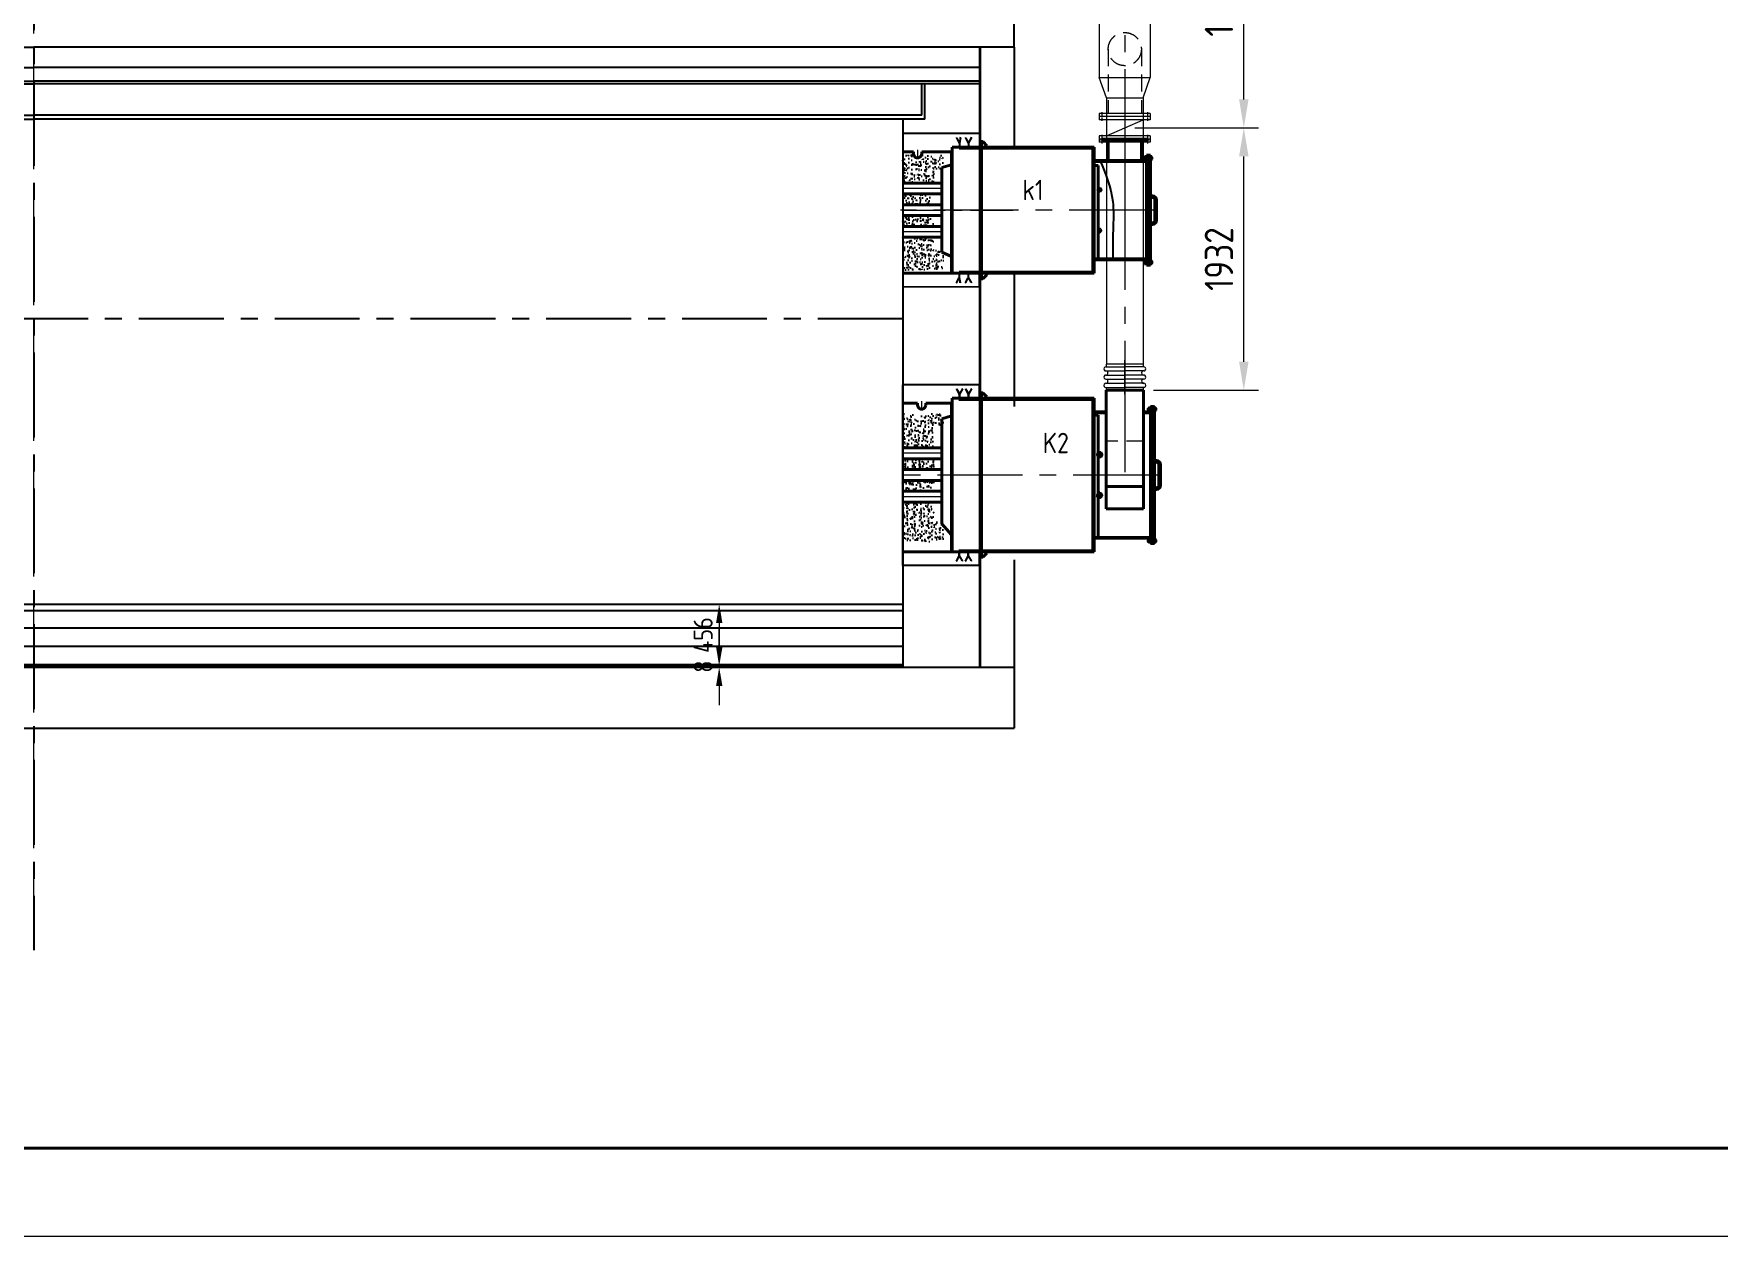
# Model space of a CAD drawing. Header units: millimetres. Extents: x 188205 to 604756, y -401673 to 15123.
# Drawn here: x 358981 to 371389, y -332774 to -323918 of the extents above; entities that cross this region are included whole.
import ezdxf

# ---------------------------------------------------------------- set-up
doc = ezdxf.new("R2010")
doc.units = ezdxf.units.MM
doc.header["$LTSCALE"] = 500
for name, pattern in [('CENTER', [2, 1.25, -0.25, 0.25, -0.25]), ('CONTINOUS', [0]), ('DASHED2', [0.375, 0.25, -0.125])]:
    doc.linetypes.add(name, pattern=pattern)
for name, color, linetype, lineweight in [('BIAOZHU', 3, 'Continuous', 25), ('POU', 4, 'Continuous', 20), ('SHI', 7, 'Continuous', 40), ('SW', 8, 'Continuous', 20), ('WEN', 3, 'Continuous', 20), ('XI', 2, 'Continuous', 20), ('XU', 6, 'DASHED2', 20), ('ZHONG', 1, 'CENTER', 20), ('中心线', 1, 'CENTER', 18)]:
    doc.layers.add(name, color=color, linetype=linetype, lineweight=lineweight)
doc.layers.add('CENTR', color=1, linetype='CENTER')
doc.styles.add('GB', font='gbenor.shx', dxfattribs={"bigfont": 'gbcbig.shx'})
doc.dimstyles.new('ISO-25$0', dxfattribs={"dimscale": 40, "dimtxt": 3.5, "dimasz": 3.5, "dimexe": 1, "dimexo": 0.2, "dimgap": 1.2, "dimtad": 1, "dimtoh": 1, "dimdec": 1, "dimzin": 9, "dimdsep": 46, "dimtxsty": 'GB', "dimcen": 0, "dimclrd": 3, "dimclre": 3, "dimclrt": 256, "dimadec": 0, "dimazin": 2, "dimtfac": 1, "dimtdec": 1, "dimtix": 1, "dimtmove": 0, "dimatfit": 3, "dimldrblk": 'DOTSMALL', "dimfxl": 0, "dimlwd": -1, "dimlwe": 20, "dimarcsym": 0})
doc.dimstyles.new('ISO-60', dxfattribs={"dimscale": 60, "dimtxt": 3.5, "dimasz": 3.5, "dimexe": 1.8, "dimexo": 1.25, "dimgap": 1.3, "dimtad": 1, "dimrnd": 1, "dimdsep": 46, "dimtxsty": 'GB', "dimcen": 0, "dimclrd": 3, "dimclre": 3, "dimclrt": 256, "dimadec": 0, "dimazin": 0, "dimtfac": 1, "dimtix": 1, "dimtmove": 0, "dimatfit": 3, "dimldrblk": 'DOTSMALL', "dimfxl": 0, "dimlwd": 20, "dimlwe": 20, "dimarcsym": 0})
pattern_1 = [(130, (57927.14, -19397.804), (-72.87387, -6.375634), [7.62, -83.82]), (185, (57927.14, -19397.804), (14.09713, 76.42266), [6.096, -67.056]), (79.549, (57921.07, -19398.335), (-58.777, 70.046675), [6.476, -71.236]), (133.8158, (57927.14, -19377.48), (-108.43162, -16.81693), [11.43, -125.73]), (83.3644, (57918.1, -19378.89), (-94.9617, 98.97022), [9.714, -106.854]), (188.816, (57927.14, -19377.48), (-94.96184, 98.97005), [9.144, -100.584]), (159, (57916.98, -19382.564), (-60.64595, -40.90621), [7.62, -83.82]), (214, (57916.98, -19382.564), (-24.72081, 73.67519), [6.096, -67.056]), (108.5486, (57911.926, -19385.97), (-85.3666, 32.76914), [6.476, -71.236]), (142.5, (57927.14, -19397.804), (-1.235441, 33.822016), [0, -66.2432, 0, -68.072, 0, -67.31]), (172.5, (57927.14, -19397.804), (-26.727865, 40.07223), [0, -38.8112, 0, -64.7192, 0, -25.654]), (212.5, (57949.796, -19397.804), (-54.236238, -2.291498), [0, -25.4, 0, -79.248, 0, -105.156]), (222.5, (57959.956, -19397.804), (-59.251673, 10.170596), [0, -33.02, 0, -52.6288, 0, -74.676])]
pattern_2 = [(130, (56604.54, -19422.26), (-72.87387, -6.375634), [7.62, -83.82]), (185, (56604.54, -19422.26), (14.09713, 76.42266), [6.096, -67.056]), (79.549, (56598.47, -19422.79), (-58.777, 70.046675), [6.476, -71.236]), (133.8158, (56604.54, -19401.94), (-108.43162, -16.81693), [11.43, -125.73]), (83.3644, (56595.51, -19403.34), (-94.9617, 98.97022), [9.714, -106.854]), (188.816, (56604.54, -19401.94), (-94.96184, 98.97005), [9.144, -100.584]), (159, (56594.38, -19407.02), (-60.64595, -40.90621), [7.62, -83.82]), (214, (56594.38, -19407.02), (-24.72081, 73.67519), [6.096, -67.056]), (108.5486, (56589.33, -19410.43), (-85.3666, 32.76914), [6.476, -71.236]), (142.5, (56604.542, -19422.26), (-1.235441, 33.822016), [0, -66.2432, 0, -68.072, 0, -67.31]), (172.5, (56604.54, -19422.26), (-26.727865, 40.07223), [0, -38.8112, 0, -64.7192, 0, -25.654]), (212.5, (56627.199, -19422.26), (-54.236238, -2.291498), [0, -25.4, 0, -79.248, 0, -105.156]), (222.5, (56637.36, -19422.26), (-59.251673, 10.170596), [0, -33.02, 0, -52.6288, 0, -74.676])]
pattern_3 = [(45, (-1333.1662, -1494.125), (-2.245064, 2.245064), [])]

# ---------------------------------------------------------------- blocks, each defined once
blk = doc.blocks.new('蝶阀-DN250')
at = {"linetype": 'CONTINOUS'}
for p, q in [((-188, 213), (188, 213)), ((-188, 213), (-188, 165)), ((-188, 189), (188, 189)), ((-188, 165), (188, 165)), ((-136, 165), (-136, 48)), ((136, 48), (-136, 165)), ((136, 165), (136, 48)), ((188, 213), (188, 165)), ((-188, 48), (-188, 0)), ((-188, 48), (188, 48)), ((-188, 24), (188, 24)), ((-188, 0), (188, 0)), ((188, 48), (188, 0))]:
    blk.add_line(p, q, dxfattribs=at)
at = {"layer": '中心线', "ltscale": 0.04}
for p, q in [((-168, 221), (-168, 157)), ((168, 221), (168, 157)), ((-168, 56), (-168, -8)), ((168, 56), (168, -8))]:
    blk.add_line(p, q, dxfattribs=at)
at = {"layer": '中心线', "ltscale": 0.1}
blk.add_line((0, 239), (0, -27), dxfattribs=at)
blk = doc.blocks.new('wf-3tf-dn350-a')
for p, q in [((-235, 599), (-285, 599)), ((-235, 599), (-285, 599)), ((-281, 564), (-281, 599)), ((-281, 564), (-235, 564)), ((-273, 412), (-273, 564)), ((-266, 377), (-266, 599)), ((-259, 412), (-259, 564)), ((-235, 616), (-190, 616)), ((234, 570), (-235, 570)), ((-190, 497), (-235, 497)), ((211, 576), (-212, 576)), ((211, 564), (-212, 564)), ((-190, 599), (-143, 599)), ((-190, 599), (-143, 599)), ((-165, 412), (-165, 564)), ((-158, 377), (-158, 599)), ((-151, 412), (-151, 564)), ((-143, 576), (-143, 599)), ((142, 576), (142, 601)), ((189, 601), (142, 601)), ((189, 601), (142, 601)), ((150, 412), (150, 564)), ((157, 377), (157, 601)), ((164, 412), (164, 564)), ((189, 616), (234, 616)), ((189, 499), (234, 499)), ((234, 601), (280, 601)), ((234, 601), (280, 601)), ((280, 566), (234, 566)), ((258, 412), (258, 566)), ((265, 377), (265, 601)), ((272, 412), (272, 566)), ((280, 566), (280, 601)), ((-281, 377), (-281, 412)), ((-212, 412), (-281, 412)), ((-212, 377), (-281, 377)), ((-281, 377), (-281, 361)), ((-264, 377), (-264, 412)), ((-235, 377), (-244, 377)), ((-236, 377), (-236, 361)), ((-236, 377), (-236, 361)), ((-189, 377), (-235, 377)), ((-200, 377), (-226, 377)), ((-212, 412), (-143, 412)), ((-212, 377), (-143, 377)), ((-189, 377), (-189, 361)), ((-189, 377), (-189, 361)), ((-161, 377), (-161, 412)), ((-143, 377), (-143, 412)), ((-143, 377), (-143, 361)), ((142, 377), (142, 412)), ((211, 412), (142, 412)), ((280, 377), (142, 377)), ((211, 377), (142, 377)), ((142, 377), (142, 361)), ((160, 377), (160, 412)), ((189, 377), (180, 377)), ((188, 377), (234, 377)), ((188, 377), (188, 361)), ((188, 377), (188, 361)), ((235, 377), (189, 377)), ((198, 377), (224, 377)), ((224, 377), (198, 377)), ((211, 412), (280, 412)), ((211, 377), (280, 377)), ((234, 377), (242, 377)), ((235, 377), (235, 361)), ((235, 377), (235, 361)), ((263, 377), (263, 412)), ((280, 377), (280, 412)), ((280, 377), (280, 361)), ((-327, 345), (-423, 254)), ((-423, 254), (-212, 254)), ((-423, 242), (-423, 254)), ((-405, 249), (-405, 225)), ((-327, 361), (-327, 345)), ((-327, 361), (-212, 361)), ((-212, 345), (-327, 345)), ((-256, 345), (-256, 254)), ((-212, 361), (-97, 361)), ((-212, 345), (-97, 345)), ((-212, 254), (-2, 254)), ((-168, 345), (-168, 254)), ((-97, 361), (-97, 345)), ((-97, 345), (-2, 254)), ((-19, 249), (-19, 225)), ((-19, 249), (-19, 225)), ((-19, 249), (-19, 225)), ((-2, 254), (-2, 237)), ((96, 346), (1, 254)), ((1, 254), (1, 237)), ((212, 254), (1, 254)), ((19, 249), (19, 225)), ((212, 361), (96, 361)), ((96, 361), (96, 346)), ((212, 346), (96, 346)), ((161, 361), (164, 361)), ((168, 346), (168, 254)), ((326, 361), (212, 361)), ((212, 346), (326, 346)), ((422, 254), (212, 254)), ((256, 346), (256, 254)), ((263, 361), (260, 361)), ((326, 361), (326, 346)), ((326, 346), (422, 254)), ((407, 254), (407, 225)), ((422, 242), (422, 254)), ((-514, 0), (-514, 245)), ((-514, 245), (-490, 245)), ((-490, 10), (-490, 245)), ((-466, 245), (-490, 245)), ((-490, 10), (-490, 245)), ((-466, 0), (-466, 245)), ((-415, 189), (-466, 189)), ((-423, 242), (-212, 242)), ((-423, 242), (-423, 225)), ((-212, 237), (-423, 237)), ((-423, 237), (-212, 237)), ((-423, 225), (-212, 225)), ((-415, 10), (-415, 225)), ((-415, 10), (-415, 225)), ((-409, 225), (-409, -242)), ((-390, 225), (-390, 242)), ((-212, 242), (-2, 242)), ((-212, 237), (0, 237)), ((-212, 225), (0, 225)), ((-34, 237), (-34, 242)), ((-34, 237), (-34, 225)), ((-34, 237), (-34, 225)), ((0, 225), (-3, 225)), ((0, 225), (-3, 225)), ((212, 237), (0, 237)), ((212, 225), (0, 225)), ((0, 225), (3, 225)), ((0, 225), (3, 225)), ((212, 242), (1, 242)), ((31, 237), (31, 242)), ((31, 237), (31, 225)), ((422, 242), (212, 242)), ((422, 237), (212, 237)), ((422, 225), (212, 225)), ((392, 237), (392, 242)), ((392, 237), (392, 225)), ((409, 225), (409, -242)), ((415, 0), (415, 225)), ((415, 189), (480, 189)), ((422, 242), (422, 237)), ((422, 237), (422, 225)), ((466, 0), (466, 245)), ((466, 245), (490, 245)), ((490, 10), (490, 245)), ((490, 10), (490, 245)), ((514, 245), (490, 245)), ((514, 0), (514, 245)), ((-514, 0), (-514, -245)), ((-490, 10), (-490, -245)), ((-490, 10), (-490, -245)), ((-466, 0), (-466, -245)), ((-415, 10), (-415, -245)), ((415, 0), (415, -245)), ((466, 0), (466, -245)), ((490, 10), (490, -245)), ((490, 10), (490, -245)), ((514, 0), (514, -245)), ((-514, -245), (-490, -245)), ((-466, -245), (-490, -245)), ((-415, -188), (-466, -188)), ((-409, -242), (-415, -245)), ((-415, -245), (-257, -395)), ((-409, -242), (-248, -395)), ((409, -242), (247, -395)), ((415, -245), (256, -395)), ((415, -245), (409, -242)), ((415, -188), (480, -188)), ((466, -245), (490, -245)), ((514, -245), (490, -245)), ((256, -395), (-257, -395)), ((-257, -395), (-257, -405)), ((-257, -405), (-246, -405)), ((-155, -405), (-246, -405)), ((0, -456), (-245, -456)), ((-245, -456), (-245, -480)), ((0, -480), (-245, -480)), ((0, -480), (-245, -480)), ((-245, -504), (-245, -480)), ((0, -405), (-188, -405)), ((-188, -405), (-188, -456)), ((0, -405), (189, -405)), ((0, -456), (245, -456)), ((0, -480), (245, -480)), ((0, -480), (245, -480)), ((245, -405), (155, -405)), ((189, -405), (189, -456)), ((256, -405), (245, -405)), ((245, -456), (245, -480)), ((245, -504), (245, -480)), ((256, -395), (256, -405)), ((0, -504), (-245, -504)), ((0, -504), (245, -504))]:
    blk.add_line(p, q)
for points in [[(-190, 564), (-190, 474), (-235, 474), (-235, 616), (-190, 616), (-190, 576)], [(189, 576), (189, 618), (234, 618), (234, 476), (189, 476), (189, 564)]]:
    blk.add_lwpolyline(points)
for points in [[(-21, 578), (-10, 578), (-10, 561), (-21, 561)], [(20, 578), (9, 578), (9, 561), (20, 561)]]:
    blk.add_lwpolyline(points, close=True)
for centre in [(-212, 570), (0, 570), (211, 570)]:
    blk.add_circle(centre, 6)
at = {"layer": 'ZHONG'}
for p, q in [((0, -578), (0, 710)), ((-212, -215), (-212, 616)), ((212, -215), (212, 616)), ((606, 0), (-608, 0))]:
    blk.add_line(p, q, dxfattribs=at)
at = {"insert": (161, -106), "char_height": 100, "attachment_point": 3, "style": 'GB'}
blk.add_mtext_dynamic_manual_height_columns('DN350', width=455.08, gutter_width=12.5, heights=[0], dxfattribs=at)
blk = doc.blocks.new('波纹管-DN250')
at = {"ltscale": 0.5}
for p, q in [((-139, 171), (0, 171)), ((-139, 141), (0, 141)), ((139, 171), (0, 171)), ((139, 141), (0, 141)), ((-139, 111), (0, 111)), ((-139, 80), (0, 80)), ((-139, 50), (0, 50)), ((-139, 20), (0, 20)), ((139, 111), (0, 111)), ((139, 80), (0, 80)), ((139, 50), (0, 50)), ((139, 20), (0, 20))]:
    blk.add_line(p, q, dxfattribs=at)
at = {"linetype": 'CONTINOUS'}
for p, q in [((136, 191), (-137, 191)), ((-137, 191), (-137, 171)), ((136, 191), (136, 171)), ((-137, 20), (-137, 0)), ((136, 0), (-137, 0)), ((136, 20), (136, 0))]:
    blk.add_line(p, q, dxfattribs=at)
at = {"ltscale": 0.5}
for centre, major_axis, start_param, end_param in [((-139, 156), (-0.4, 15.2), -0.023739, 3.117854), ((-139, 126), (-0.2, 15.2), 3.129948, 6.271541), ((139, 126), (-0.4, 15.2), -0.023739, 3.117854), ((139, 156), (-0.2, 15.2), 3.129948, 6.271541), ((-139, 96), (-0.4, 15.2), -0.023739, 3.117854), ((-139, 35), (-0.4, 15.2), -0.023739, 3.117854), ((-139, 65), (0.4, 15.2), 3.166909, 6.308502), ((139, 65), (0.5, 15.2), 0.034016, 3.175609), ((139, 96), (-0.2, 15.2), 3.129948, 6.271541), ((139, 35), (-0.2, 15.2), 3.129948, 6.271541)]:
    blk.add_ellipse(centre, major_axis=major_axis, ratio=1, start_param=start_param, end_param=end_param, dxfattribs=at)
at = {"layer": 'ZHONG', "linetype": 'CONTINOUS'}
blk.add_line((0, -26), (0, 220), dxfattribs=at)
blk = doc.blocks.new('air-b1')
for p, q in [((-798, 400), (-422, 400)), ((-798, 350), (-422, 350)), ((-260, -188), (-260, 188)), ((-260, 188), (1686, 188)), ((1686, 188), (1686, -188)), ((1686, -188), (-260, -188)), ((2224, -350), (1848, -350)), ((1848, -350), (1848, -1411)), ((2224, -350), (2224, -1411)), ((1848, -1411), (2224, -1411)), ((1900, -1561), (1848, -1411)), ((2172, -1561), (2224, -1411)), ((1900, -1561), (1900, -3522)), ((1900, -1561), (2172, -1561)), ((2172, -1561), (2172, -3522))]:
    blk.add_line(p, q)
for centre, radius, start, end in [((-260, 350), 538, 180, 270), ((-260, 350), 162, 180, 270), ((1686, -350), 538, 0, 90), ((1686, -350), 162, 0, 90)]:
    blk.add_arc(centre, radius, start, end)
at = {"layer": 'WEN'}
for p, q in [((-798, 350), (-798, 389)), ((-610, 350), (-610, 400)), ((-422, 350), (-422, 387))]:
    blk.add_line(p, q, dxfattribs=at)
at = {"layer": 'XU'}
for p, q in [((1914, -1202), (1914, -1675)), ((2158, -1202), (2158, -1675))]:
    blk.add_line(p, q, dxfattribs=at)
blk.add_circle((2036, -1202), 122, dxfattribs=at)
at = {"layer": 'ZHONG', "linetype": 'CENTER'}
blk.add_line((1686, 0), (-260, 0), dxfattribs=at)
at = {"layer": 'ZHONG'}
blk.add_line((2036, -350), (2036, -3827), dxfattribs=at)
at = {"layer": 'ZHONG', "linetype": 'CENTER'}
for centre, start, end in [((-260, 350), 180, 270), ((1686, -350), 0, 90)]:
    blk.add_arc(centre, 350, start, end, dxfattribs=at)
at = {"xscale": -1}
for name, p in [('wf-3tf-dn350-a', (-610, 905)), ('蝶阀-DN250', (2036, -1888))]:
    blk.add_blockref(name, p, dxfattribs=at)
blk.add_blockref('波纹管-DN250', (2036, -3713))
blk = doc.blocks.new('*D429')
at = {"layer": 'Defpoints', "color": 0}
for p in [(367017, -324611), (367894, -324611), (367154, -326543)]:
    blk.add_point(p, dxfattribs=at)
at = {"layer": 'WEN', "color": 3, "lineweight": 20}
for p, q in [((367092, -324611), (368002, -324611)), ((367894, -326333), (367894, -324821)), ((367229, -326543), (368002, -326543))]:
    blk.add_line(p, q, dxfattribs=at)
at = {"layer": 'WEN', "color": 3}
for points in [[(367859, -324821), (367929, -324821), (367894, -324611)], [(367859, -326333), (367929, -326333), (367894, -326543)]]:
    blk.add_solid(points, dxfattribs=at)
at = {"layer": 'WEN', "insert": (367711, -325577), "char_height": 210, "attachment_point": 5, "rotation": 90, "style": 'GB'}
blk.add_mtext('1932', dxfattribs=at)
blk = doc.blocks.new('_DotSmall')
at = {"color": 0, "linetype": 'ByBlock', "const_width": 0.5}
blk.add_lwpolyline([(-0.0625, 0, 1), (0.0625, 0, 1)], format="xyb", close=True, dxfattribs=at)
blk = doc.blocks.new('*D430')
at = {"layer": 'Defpoints', "color": 0}
for p in [(363205, -328118), (363205, -328574), (364030, -328574)]:
    blk.add_point(p, dxfattribs=at)
at = {"layer": 'WEN', "color": 3, "linetype": 'ByBlock', "lineweight": 20}
for p, q in [((363213, -328118), (364070, -328118)), ((363213, -328574), (364070, -328574))]:
    blk.add_line(p, q, dxfattribs=at)
at = {"layer": 'WEN', "color": 3}
blk.add_line((364030, -328258), (364030, -328434), dxfattribs=at)
for points in [[(364007, -328258), (364054, -328258), (364030, -328118)], [(364007, -328434), (364054, -328434), (364030, -328574)]]:
    blk.add_solid(points, dxfattribs=at)
at = {"layer": 'WEN', "insert": (363912, -328346), "char_height": 140, "attachment_point": 5, "rotation": 90, "style": 'GB'}
blk.add_mtext('456', dxfattribs=at)
blk = doc.blocks.new('*D431')
at = {"layer": 'Defpoints', "color": 0}
for p in [(364030, -328574), (364030, -328582), (364030, -328582)]:
    blk.add_point(p, dxfattribs=at)
at = {"layer": 'WEN', "color": 3}
for p, q in [((364030, -328434), (364030, -328294)), ((364030, -328574), (364030, -328582)), ((364030, -328722), (364030, -328862))]:
    blk.add_line(p, q, dxfattribs=at)
at = {"layer": 'WEN', "color": 3, "linetype": 'ByBlock', "lineweight": 20}
for p, q in [((364022, -328574), (363990, -328574)), ((364022, -328582), (363990, -328582))]:
    blk.add_line(p, q, dxfattribs=at)
at = {"layer": 'WEN', "color": 3}
for points in [[(364007, -328434), (364054, -328434), (364030, -328574)], [(364007, -328722), (364054, -328722), (364030, -328582)]]:
    blk.add_solid(points, dxfattribs=at)
at = {"layer": 'WEN', "insert": (363912, -328578), "char_height": 140, "attachment_point": 5, "rotation": 90, "style": 'GB'}
blk.add_mtext('8', dxfattribs=at)
blk = doc.blocks.new('A$C4A3A45B7')
at = {"layer": 'BIAOZHU'}
h = blk.add_hatch(dxfattribs=at)
h.set_pattern_fill('AR-CONC', color=256, scale=0.4, style=0)
h.set_pattern_definition(pattern_1)
h.paths.add_polyline_path([(16, 465), (246, 465), (246, 330), (316, 300), (316, 225), (316, 175), (166, 175), (116, 175), (16, 175)])
edge = h.paths.add_edge_path()
edge.add_line((16, 1120), (96, 1120))
edge.add_line((96, 1120), (96, 1105))
edge.add_line((96, 1105), (105, 1084))
edge.add_arc((126, 1105), 30, 224.0867, 317.0273)
edge.add_line((148, 1085), (156, 1105))
edge.add_line((156, 1105), (156, 1120))
edge.add_line((156, 1120), (316, 1120))
edge.add_line((316, 1120), (316, 1025))
edge.add_line((316, 1025), (246, 1005))
edge.add_line((246, 1005), (246, 865))
edge.add_line((246, 865), (16, 865))
edge.add_line((16, 865), (16, 1120))
h = blk.add_hatch(dxfattribs=at)
h.set_pattern_fill('AR-CONC', color=256, scale=0.4, style=0)
h.set_pattern_definition(pattern_1)
h.paths.add_polyline_path([(16, 785), (246, 785), (246, 705), (16, 705)])
h.paths.add_polyline_path([(16, 625), (246, 625), (246, 545), (16, 545)])
for p, q in [((581, 1330), (16, 1330)), ((16, 1330), (16, 0)), ((581, 1330), (581, 1230)), ((586, 1235), (581, 1235)), ((580, 0), (16, 0)), ((580, 100), (580, 0))]:
    blk.add_line(p, q, dxfattribs=at)
at = {"layer": 'SHI'}
for p, q in [((596, 1270), (586, 1270)), ((587, 100), (586, 1270)), ((596, 1270), (596, 100)), ((606, 1270), (596, 1270)), ((606, 1270), (636, 1240)), ((1516, 1290), (1516, 415)), ((1789, 1290), (1516, 1290)), ((1789, 1290), (1789, 415)), ((126, 1195), (16, 1195)), ((126, 1180), (126, 1195)), ((381, 1195), (186, 1195)), ((186, 1181), (186, 1195)), ((376, 1195), (376, 665)), ((381, 1230), (381, 665)), ((596, 1230), (381, 1230)), ((431, 1230), (431, 1222)), ((1416, 1222), (431, 1222)), ((1426, 1230), (596, 1230)), ((636, 1240), (636, 1230)), ((1416, 1230), (1416, 665)), ((1426, 1230), (1426, 665)), ((1516, 1130), (1426, 1130)), ((1516, 1124), (1426, 1124)), ((1841, 1130), (1789, 1130)), ((1841, 1124), (1789, 1124)), ((1825, 1155), (1826, 1156)), ((1825, 1145), (1825, 1155)), ((1827, 1155), (1825, 1155)), ((1826, 1144), (1825, 1145)), ((1827, 1145), (1825, 1145)), ((1826, 1156), (1826, 1144)), ((1827, 1156), (1826, 1156)), ((1827, 1144), (1826, 1144)), ((1827, 1158), (1828, 1160)), ((1827, 1142), (1827, 1158)), ((1827, 1142), (1828, 1140)), ((1837, 1160), (1828, 1160)), ((1837, 1155), (1828, 1155)), ((1837, 1145), (1828, 1145)), ((1837, 1140), (1828, 1140)), ((1839, 1158), (1837, 1160)), ((1839, 1142), (1837, 1140)), ((1839, 1162), (1841, 1162)), ((1839, 1138), (1839, 1162)), ((1839, 1142), (1839, 1158)), ((1839, 1138), (1841, 1138)), ((1870, 1169), (1841, 1169)), ((1841, 1169), (1841, 665)), ((1857, 1169), (1857, 665)), ((1860, 1169), (1860, 665)), ((1870, 1169), (1870, 665)), ((1873, 1162), (1870, 1162)), ((1873, 1138), (1870, 1138)), ((1873, 1138), (1873, 1162)), ((1879, 1160), (1873, 1160)), ((1873, 1140), (1873, 1160)), ((1873, 1160), (1873, 1140)), ((1879, 1155), (1873, 1155)), ((1879, 1145), (1873, 1145)), ((1879, 1140), (1873, 1140)), ((1880, 1158), (1879, 1160)), ((1880, 1142), (1879, 1140)), ((1880, 1142), (1880, 1158)), ((375, 1100), (305, 1080)), ((305, 1080), (305, 665)), ((1456, 1107), (1426, 1107)), ((1426, 1107), (1426, 206)), ((1456, 1107), (1456, 206)), ((305, 865), (16, 865)), ((305, 785), (16, 785)), ((1870, 771), (1885, 771)), ((1870, 759), (1885, 759)), ((305, 705), (16, 705)), ((305, 625), (16, 625)), ((305, 305), (305, 665)), ((375, 100), (375, 665)), ((381, 100), (381, 665)), ((1416, 100), (1416, 665)), ((1426, 100), (1426, 665)), ((1841, 161), (1841, 665)), ((1857, 161), (1857, 665)), ((1860, 161), (1860, 665)), ((1870, 161), (1870, 665)), ((1904, 590), (1904, 740)), ((1916, 740), (1916, 590)), ((305, 545), (16, 545)), ((1789, 580), (1516, 580)), ((1870, 571), (1885, 571)), ((1870, 559), (1885, 559)), ((305, 465), (16, 465)), ((1789, 415), (1516, 415)), ((375, 225), (305, 305)), ((1841, 206), (1426, 206)), ((1841, 200), (1426, 200)), ((1825, 185), (1826, 186)), ((1825, 175), (1825, 185)), ((1827, 185), (1825, 185)), ((1826, 174), (1825, 175)), ((1827, 175), (1825, 175)), ((1826, 186), (1826, 174)), ((1827, 186), (1826, 186)), ((1827, 174), (1826, 174)), ((1827, 188), (1828, 190)), ((1827, 172), (1827, 188)), ((1827, 172), (1828, 170)), ((1837, 190), (1828, 190)), ((1837, 185), (1828, 185)), ((1837, 175), (1828, 175)), ((1837, 170), (1828, 170)), ((1839, 188), (1837, 190)), ((1839, 172), (1837, 170)), ((1839, 192), (1841, 192)), ((1839, 168), (1839, 192)), ((1839, 172), (1839, 188)), ((1839, 168), (1841, 168)), ((1870, 161), (1841, 161)), ((1873, 192), (1870, 192)), ((1873, 168), (1870, 168)), ((1873, 168), (1873, 192)), ((1873, 190), (1873, 170)), ((1873, 170), (1873, 190)), ((1879, 190), (1873, 190)), ((1879, 185), (1873, 185)), ((1879, 175), (1873, 175)), ((1879, 170), (1873, 170)), ((1880, 188), (1879, 190)), ((1880, 172), (1879, 170)), ((1880, 172), (1880, 188)), ((116, 100), (16, 100)), ((166, 100), (116, 100)), ((381, 100), (166, 100)), ((596, 100), (381, 100)), ((1416, 108), (431, 108)), ((431, 108), (431, 100)), ((586, 95), (580, 95)), ((586, 60), (586, 100)), ((596, 60), (586, 60)), ((596, 60), (596, 100)), ((1426, 100), (596, 100)), ((606, 60), (596, 60)), ((606, 60), (636, 90)), ((636, 90), (636, 100))]:
    blk.add_line(p, q, dxfattribs=at)
for points in [[(1475, 830), (1484, 815), (1475, 800), (1458, 800), (1449, 815), (1458, 830)], [(1474, 500), (1484, 515), (1475, 530), (1458, 530), (1449, 515), (1457, 500)]]:
    blk.add_lwpolyline(points, close=True, dxfattribs=at)
for centre in [(1466, 815), (1466, 515)]:
    blk.add_circle(centre, 15, dxfattribs=at)
for centre, radius, start, end in [((156, 1180), 30, 180, 0.9694), ((1832, 1159), 5.17, 193.1408, 226.8592), ((1836, 1150), 9.75, 147.7958, 212.2042), ((1832, 1141), 5.17, 133.1408, 166.8592), ((1834, 1159), 5.17, 313.1408, 346.8592), ((1829, 1150), 9.75, 327.7958, 32.2042), ((1834, 1141), 5.17, 13.1408, 46.8592), ((1875, 1159), 5.17, 313.1408, 346.8592), ((1871, 1150), 9.75, 327.7958, 32.2042), ((1875, 1141), 5.17, 13.1408, 46.8592), ((1885, 740), 31, 0, 90), ((1885, 740), 19, 0, 90), ((1885, 590), 19, 270, 0), ((1885, 590), 31, 270, 0), ((1832, 189), 5.17, 193.1408, 226.8592), ((1836, 180), 9.75, 147.7958, 212.2042), ((1832, 171), 5.17, 133.1408, 166.8592), ((1834, 189), 5.17, 313.1408, 346.8592), ((1829, 180), 9.75, 327.7958, 32.2042), ((1834, 171), 5.17, 13.1408, 46.8592), ((1875, 189), 5.17, 313.1408, 346.8592), ((1871, 180), 9.75, 327.7958, 32.2042), ((1875, 171), 5.17, 13.1408, 46.8592)]:
    blk.add_arc(centre, radius, start, end, dxfattribs=at)
at = {"layer": 'SW'}
for p in [(16, 1195), (16, 100)]:
    blk.add_line(p, (16, 665), dxfattribs=at)
at = {"layer": 'XU'}
for p, q in [((410, 1297), (415, 1300)), ((410, 1297), (431, 1260)), ((415, 1300), (437, 1262)), ((431, 1258), (431, 1230)), ((454, 1300), (434, 1266)), ((459, 1297), (437, 1259)), ((437, 1260), (437, 1230)), ((459, 1297), (454, 1300)), ((476, 1297), (481, 1300)), ((476, 1297), (497, 1260)), ((481, 1300), (503, 1262)), ((497, 1258), (497, 1230)), ((520, 1300), (500, 1266)), ((525, 1297), (503, 1259)), ((503, 1260), (503, 1230)), ((525, 1297), (520, 1300)), ((1789, 915), (1516, 915)), ((410, 33), (431, 70)), ((410, 33), (415, 30)), ((415, 30), (437, 69)), ((431, 72), (431, 100)), ((454, 30), (434, 64)), ((437, 70), (437, 100)), ((459, 33), (437, 71)), ((459, 33), (454, 30)), ((476, 33), (497, 70)), ((476, 33), (481, 30)), ((481, 30), (503, 69)), ((497, 72), (497, 100)), ((520, 30), (500, 64)), ((503, 70), (503, 100)), ((525, 33), (503, 71)), ((525, 33), (520, 30))]:
    blk.add_line(p, q, dxfattribs=at)
for centre, start, end in [((428, 1258), 0, 30), ((434, 1260), 0, 30), ((494, 1258), 0, 30), ((500, 1260), 0, 30), ((428, 72), 330, 0), ((434, 70), 330, 0), ((494, 72), 330, 0), ((500, 70), 330, 0)]:
    blk.add_arc(centre, 3, start, end, dxfattribs=at)
at = {"layer": 'ZHONG'}
for p, q in [((1652, 1312), (1652, 665)), ((1652, 1260), (1652, 1296)), ((156, 1209), (156, 1152)), ((305, 825), (16, 825)), ((1446, 815), (1487, 815)), ((1466, 795), (1466, 835)), ((1870, 765), (1885, 765)), ((1898, 665), (0, 665)), ((1910, 740), (1910, 590)), ((305, 505), (16, 505)), ((1446, 515), (1487, 515)), ((1466, 535), (1466, 545)), ((1466, 495), (1466, 535)), ((1870, 565), (1885, 565))]:
    blk.add_line(p, q, dxfattribs=at)
at = {"layer": 'ZHONG', "color": 1, "linetype": 'CENTER'}
for p, q in [((1888, 1150), (1820, 1150)), ((1888, 180), (1820, 180))]:
    blk.add_line(p, q, dxfattribs=at)
at = {"layer": 'ZHONG'}
for centre, start, end in [((1885, 740), 0, 90), ((1885, 590), 270, 0)]:
    blk.add_arc(centre, 25, start, end, dxfattribs=at)
at = {"layer": 'BIAOZHU', "style": 'GB'}
blk.add_text('K2', height=150, dxfattribs=at).set_placement((1048, 826))
blk = doc.blocks.new('A$C704930C1')
at = {"layer": 'POU'}
h = blk.add_hatch(dxfattribs=at)
h.set_pattern_fill('ANSI31', color=256, style=0)
h.set_pattern_definition(pattern_3)
h.paths.add_polyline_path([(9, 15), (0, 15), (0, 5), (9, 5)])
h.paths.add_polyline_path([(47, 5), (47, 17), (30, 17), (28, 15), (27, 15), (27, 5)])
h = blk.add_hatch(dxfattribs=at)
h.set_pattern_fill('ANSI31', color=256, style=0)
h.set_pattern_definition(pattern_3)
h.paths.add_polyline_path([(314, 15), (312, 15), (310, 17), (294, 17), (294, 5), (314, 5)])
h.paths.add_polyline_path([(340, 15), (332, 15), (332, 5), (340, 5)])
at = {"layer": 'SHI'}
for p, q in [((0, 15), (28, 15)), ((0, 5), (0, 15)), ((0, 5), (340, 5)), ((9, 5), (9, 15)), ((27, 5), (27, 15)), ((30, 17), (28, 15)), ((30, 17), (310, 17)), ((47, 5), (47, 17)), ((294, 5), (294, 17)), ((310, 17), (312, 15)), ((312, 15), (340, 15)), ((314, 5), (314, 15)), ((332, 5), (332, 15)), ((340, 5), (340, 15))]:
    blk.add_line(p, q, dxfattribs=at)
at = {"layer": 'ZHONG'}
for p, q in [((18, 0), (18, 21)), ((170, 0), (170, 21)), ((323, 0), (323, 21))]:
    blk.add_line(p, q, dxfattribs=at)
blk = doc.blocks.new('A$C33EE5163')
at = {"layer": 'BIAOZHU'}
h = blk.add_hatch(dxfattribs=at)
h.set_pattern_fill('AR-CONC', color=256, scale=0.4, style=0)
h.set_pattern_definition(pattern_2)
h.paths.add_polyline_path([(-1306, 441), (-1076, 441), (-1076, 356), (-1006, 326), (-1006, 201), (-1156, 201), (-1206, 201), (-1306, 201)])
h.paths.add_polyline_path([(-1306, 1046), (-1226, 1046), (-1226, 1031, 0.991576), (-1166, 1030), (-1166, 1046), (-1006, 1046), (-1006, 951), (-1076, 931), (-1076, 841), (-1306, 841)])
h = blk.add_hatch(dxfattribs=at)
h.set_pattern_fill('AR-CONC', color=256, scale=0.4, style=0)
h.set_pattern_definition(pattern_2)
h.paths.add_polyline_path([(-1306, 761), (-1076, 761), (-1076, 681), (-1306, 681)])
h.paths.add_polyline_path([(-1306, 601), (-1076, 601), (-1076, 521), (-1306, 521)])
for p, q in [((-741, 1206), (-1306, 1206)), ((-1306, 1206), (-1306, 75)), ((-741, 1206), (-741, 1106)), ((-736, 1111), (-741, 1111)), ((-741, 76), (-741, 176)), ((-741, 76), (-1306, 75))]:
    blk.add_line(p, q, dxfattribs=at)
blk.add_spline([(147, 1006), (241, 706), (243, 493), (243, 276)], degree=3, dxfattribs=at)
at = {"layer": 'SHI'}
for p, q in [((-726, 1146), (-736, 1146)), ((-736, 176), (-736, 1146)), ((-726, 1146), (-726, 176)), ((-716, 1146), (-726, 1146)), ((-716, 1146), (-686, 1116)), ((207, 1006), (207, 1146)), ((452, 1006), (452, 1154)), ((-1226, 1071), (-1306, 1071)), ((-1226, 1056), (-1226, 1071)), ((-941, 1071), (-1166, 1071)), ((-1166, 1056), (-1166, 1071)), ((-946, 1071), (-946, 641)), ((-941, 1106), (-941, 641)), ((-726, 1106), (-941, 1106)), ((-891, 1098), (-891, 1106)), ((94, 1098), (-891, 1098)), ((104, 1106), (-726, 1106)), ((-686, 1116), (-686, 1106)), ((94, 1106), (94, 641)), ((104, 1106), (104, 641)), ((489, 1006), (104, 1006)), ((489, 1000), (104, 1000)), ((472, 1029), (473, 1030)), ((472, 1018), (472, 1029)), ((474, 1029), (472, 1029)), ((473, 1018), (472, 1018)), ((474, 1018), (472, 1018)), ((473, 1030), (473, 1018)), ((474, 1030), (473, 1030)), ((474, 1018), (473, 1018)), ((474, 1031), (476, 1034)), ((474, 1016), (474, 1031)), ((474, 1016), (476, 1013)), ((485, 1034), (476, 1034)), ((485, 1029), (476, 1029)), ((485, 1018), (476, 1018)), ((485, 1013), (476, 1013)), ((486, 1031), (485, 1034)), ((486, 1016), (485, 1013)), ((486, 1036), (489, 1036)), ((486, 1012), (486, 1036)), ((486, 1016), (486, 1031)), ((486, 1012), (489, 1012)), ((518, 1045), (489, 1045)), ((489, 1045), (489, 641)), ((505, 1045), (505, 641)), ((508, 1045), (508, 641)), ((518, 1045), (518, 641)), ((520, 1036), (518, 1036)), ((520, 1012), (518, 1012)), ((520, 1012), (520, 1036)), ((526, 1034), (520, 1034)), ((520, 1013), (520, 1034)), ((520, 1034), (520, 1013)), ((526, 1029), (520, 1029)), ((526, 1018), (520, 1018)), ((526, 1013), (520, 1013)), ((528, 1031), (526, 1034)), ((528, 1016), (526, 1013)), ((528, 1016), (528, 1031)), ((-947, 976), (-1017, 956)), ((-1017, 956), (-1017, 641)), ((134, 969), (104, 969)), ((104, 969), (104, 282)), ((134, 969), (134, 282)), ((-1017, 841), (-1306, 841)), ((-1017, 761), (-1306, 761)), ((518, 747), (533, 747)), ((-1017, 681), (-1306, 681)), ((-1017, 331), (-1017, 641)), ((-946, 176), (-946, 641)), ((-941, 176), (-941, 641)), ((94, 176), (94, 641)), ((104, 176), (104, 641)), ((489, 237), (489, 641)), ((505, 237), (505, 641)), ((508, 237), (508, 641)), ((518, 735), (533, 735)), ((518, 237), (518, 641)), ((552, 566), (552, 716)), ((564, 716), (564, 566)), ((-1017, 601), (-1306, 601)), ((-1017, 521), (-1306, 521)), ((518, 547), (533, 547)), ((518, 535), (533, 535)), ((-1017, 441), (-1306, 441)), ((-946, 301), (-1017, 331)), ((489, 282), (104, 282)), ((489, 276), (104, 276)), ((472, 263), (473, 264)), ((472, 252), (472, 263)), ((474, 263), (472, 263)), ((473, 252), (472, 252)), ((474, 252), (472, 252)), ((473, 264), (473, 252)), ((474, 264), (473, 264)), ((474, 252), (473, 252)), ((474, 265), (476, 268)), ((474, 250), (474, 265)), ((474, 250), (476, 247)), ((485, 268), (476, 268)), ((485, 263), (476, 263)), ((485, 252), (476, 252)), ((486, 265), (485, 268)), ((486, 250), (485, 247)), ((486, 270), (489, 270)), ((486, 246), (486, 270)), ((486, 250), (486, 265)), ((520, 270), (518, 270)), ((520, 246), (520, 270)), ((520, 268), (520, 247)), ((520, 247), (520, 268)), ((526, 268), (520, 268)), ((526, 263), (520, 263)), ((526, 252), (520, 252)), ((528, 265), (526, 268)), ((528, 250), (526, 247)), ((528, 250), (528, 265)), ((-1206, 176), (-1306, 176)), ((-1156, 176), (-1206, 176)), ((-941, 176), (-1156, 176)), ((-726, 176), (-941, 176)), ((-891, 176), (-891, 184)), ((94, 184), (-891, 184)), ((-736, 171), (-741, 171)), ((-736, 136), (-736, 176)), ((-726, 136), (-736, 136)), ((-726, 136), (-726, 176)), ((104, 176), (-726, 176)), ((-716, 136), (-726, 136)), ((-716, 136), (-686, 166)), ((-686, 166), (-686, 176)), ((485, 247), (476, 247)), ((486, 246), (489, 246)), ((518, 237), (489, 237)), ((520, 246), (518, 246)), ((526, 247), (520, 247))]:
    blk.add_line(p, q, dxfattribs=at)
for centre, radius, start, end in [((-1196, 1056), 30, 180, 0.9694), ((479, 1033), 5.17, 193.1408, 226.8592), ((484, 1024), 9.75, 147.7958, 212.2042), ((479, 1015), 5.17, 133.1408, 166.8592), ((481, 1033), 5.17, 313.1408, 346.8592), ((477, 1024), 9.75, 327.7958, 32.2042), ((481, 1015), 5.17, 13.1408, 46.8592), ((523, 1033), 5.17, 313.1408, 346.8592), ((518, 1024), 9.75, 327.7958, 32.2042), ((523, 1015), 5.17, 13.1408, 46.8592), ((533, 716), 31, 0, 90), ((533, 716), 19, 0, 90), ((533, 566), 19, 270, 0), ((533, 566), 31, 270, 0), ((479, 267), 5.17, 193.1408, 226.8592), ((484, 258), 9.75, 147.7958, 212.2042), ((479, 249), 5.17, 133.1408, 166.8592), ((481, 267), 5.17, 313.1408, 346.8592), ((477, 258), 9.75, 327.7958, 32.2042), ((481, 249), 5.17, 13.1408, 46.8592), ((523, 267), 5.17, 313.1408, 346.8592), ((518, 258), 9.75, 327.7958, 32.2042), ((523, 249), 5.17, 13.1408, 46.8592)]:
    blk.add_arc(centre, radius, start, end, dxfattribs=at)
at = {"layer": 'SW'}
for p in [(-1306, 1071), (-1306, 176)]:
    blk.add_line(p, (-1306, 641), dxfattribs=at)
for points in [[(152, 806), (161, 791), (152, 776), (135, 776), (126, 791), (135, 806)], [(152, 476), (161, 491), (152, 506), (135, 506), (126, 491), (135, 476)]]:
    blk.add_lwpolyline(points, close=True, dxfattribs=at)
for centre in [(143, 791), (143, 491)]:
    blk.add_circle(centre, 15, dxfattribs=at)
at = {"layer": 'XU'}
for p, q in [((-913, 1173), (-908, 1176)), ((-913, 1173), (-892, 1135)), ((-908, 1176), (-886, 1137)), ((-891, 1134), (-891, 1106)), ((-884, 1176), (-888, 1142)), ((-878, 1173), (-885, 1135)), ((-885, 1136), (-885, 1106)), ((-878, 1173), (-884, 1176)), ((-847, 1173), (-842, 1176)), ((-847, 1173), (-826, 1135)), ((-842, 1176), (-820, 1137)), ((-825, 1134), (-825, 1106)), ((-803, 1176), (-822, 1142)), ((-797, 1173), (-819, 1135)), ((-819, 1136), (-819, 1106)), ((-797, 1173), (-803, 1176)), ((-913, 109), (-892, 146)), ((-908, 106), (-886, 144)), ((-891, 147), (-891, 176)), ((-884, 106), (-888, 140)), ((-885, 146), (-885, 176)), ((-878, 109), (-885, 146)), ((-847, 109), (-826, 146)), ((-842, 106), (-820, 144)), ((-825, 147), (-825, 176)), ((-803, 106), (-822, 140)), ((-819, 146), (-819, 176)), ((-797, 109), (-819, 146)), ((-913, 109), (-908, 106)), ((-878, 109), (-884, 106)), ((-847, 109), (-842, 106)), ((-797, 109), (-803, 106))]:
    blk.add_line(p, q, dxfattribs=at)
for centre, start, end in [((-894, 1134), 0, 30), ((-888, 1136), 0, 30), ((-828, 1134), 0, 30), ((-822, 1136), 0, 30), ((-894, 147), 330, 0), ((-888, 146), 330, 0), ((-828, 147), 330, 0), ((-822, 146), 330, 0)]:
    blk.add_arc(centre, 3, start, end, dxfattribs=at)
at = {"layer": 'ZHONG'}
for p, q in [((330, 1188), (330, 641)), ((-1196, 1085), (-1196, 1027)), ((-1017, 801), (-1306, 801)), ((123, 791), (164, 791)), ((143, 811), (143, 770)), ((546, 641), (-1323, 641)), ((518, 741), (533, 741)), ((558, 716), (558, 566)), ((143, 470), (143, 511)), ((518, 541), (533, 541)), ((-1017, 481), (-1306, 481)), ((123, 491), (164, 491))]:
    blk.add_line(p, q, dxfattribs=at)
at = {"layer": 'ZHONG', "color": 1, "linetype": 'CENTER'}
for p, q in [((536, 1024), (467, 1024)), ((536, 258), (467, 258))]:
    blk.add_line(p, q, dxfattribs=at)
at = {"layer": 'ZHONG'}
for centre, start, end in [((533, 716), 0, 90), ((533, 566), 270, 0)]:
    blk.add_arc(centre, 25, start, end, dxfattribs=at)
at = {"layer": 'WEN', "xscale": -1}
blk.add_blockref('A$C704930C1', (500, 1148), dxfattribs=at)
at = {"layer": 'BIAOZHU', "style": 'GB'}
blk.add_text('k1', height=150, dxfattribs=at).set_placement((-424, 715))
blk = doc.blocks.new('*D432')
at = {"layer": 'Defpoints', "color": 0}
for p in [(366667, -322829), (367894, -322829), (367017, -324611)]:
    blk.add_point(p, dxfattribs=at)
at = {"layer": 'WEN', "color": 3, "lineweight": 20}
for p, q in [((366742, -322829), (368002, -322829)), ((367894, -324401), (367894, -323039)), ((367092, -324611), (368002, -324611))]:
    blk.add_line(p, q, dxfattribs=at)
at = {"layer": 'WEN', "color": 3}
for points in [[(367859, -323039), (367929, -323039), (367894, -322829)], [(367859, -324401), (367929, -324401), (367894, -324611)]]:
    blk.add_solid(points, dxfattribs=at)
at = {"layer": 'WEN', "insert": (367711, -323720), "char_height": 210, "attachment_point": 5, "rotation": 90, "style": 'GB'}
blk.add_mtext('1781', dxfattribs=at)

msp = doc.modelspace()

# ---------------------------------------------------------------- hatches: boundary and pattern name
at = {"layer": 'POU'}
h = msp.add_hatch(dxfattribs=at)
h.set_pattern_fill('FLEX', color=256, scale=5, angle=30, style=0)
h.set_pattern_definition([(30, (172621.935, -397554.595), (-15.875, 27.4963066), [31.75, -31.75]), (75, (172649.43, -397538.72), (-15.8750069, 27.4963184), [7.9375, -29.0263, 7.9375, -44.9013])])
h.paths.add_polyline_path([(359156.436, -328563.637), (359068.437, -328563.637), (359068.437, -328573.637), (359156.436, -328573.637)])
h.paths.add_polyline_path([(360126.437, -328563.637), (359156.436, -328563.637), (359156.436, -328573.637), (360126.437, -328573.637)])
h.paths.add_polyline_path([(360246.437, -328563.637), (360126.437, -328563.637), (360126.437, -328573.637), (360246.437, -328573.637)])

# ---------------------------------------------------------------- linework, layer by layer
for p, q in [((366201.437, -324017.637), (366201.437, -323117.637)), ((351761.437, -324017.637), (358981.437, -324017.637)), ((366201.437, -324017.637), (358981.437, -324017.637)), ((365946.437, -324017.637), (365946.437, -328581.644)), ((365951.437, -324017.637), (365951.437, -328581.644)), ((366201.437, -324017.637), (366201.437, -324752.63)), ((352016.437, -324167.637), (358981.437, -324167.637)), ((365946.437, -324167.637), (358981.437, -324167.637)), ((352016.437, -324267.637), (358981.437, -324267.637)), ((352016.437, -324287.637), (358981.437, -324287.637)), ((365946.437, -324267.637), (358981.437, -324267.637)), ((365946.437, -324287.637), (358981.437, -324287.637)), ((365523.437, -324517.637), (365523.437, -324287.637)), ((365543.437, -324547.637), (365543.437, -324287.637)), ((352419.437, -324547.637), (358981.437, -324547.637)), ((352439.437, -324517.637), (358981.437, -324517.637)), ((365523.437, -324517.637), (358981.437, -324517.637)), ((365543.437, -324547.637), (358981.437, -324547.637)), ((365381.437, -324547.637), (365381.437, -328581.644)), ((366201.437, -325682.63), (366201.437, -326662.581)), ((366201.437, -327792.581), (366201.437, -329031.644)), ((352581.437, -328117.637), (365381.437, -328117.637)), ((352581.437, -328165.637), (365381.437, -328165.637)), ((352581.437, -328291.637), (365381.437, -328291.637)), ((352581.437, -328427.637), (365381.437, -328427.637)), ((352581.437, -328563.637), (365381.437, -328563.637)), ((352581.437, -328573.637), (365381.437, -328573.637)), ((352581.437, -328581.644), (366201.437, -328581.644)), ((351761.437, -329031.644), (366201.437, -329031.644))]:
    msp.add_line(p, q)
at = {"layer": 'CENTR'}
for p, q in [((358981.437, -320266.052), (358981.437, -330665.531)), ((365381.437, -326017.637), (352581.437, -326017.637))]:
    msp.add_line(p, q, dxfattribs=at)
at = {"layer": 'SHI'}
msp.add_line((359198.437, -328583.644), (359198.437, -328573.637), dxfattribs=at)
msp.add_lwpolyline([(344013.636, -332123.503), (396403.636, -332123.503), (396403.636, -294813.503), (344013.636, -294813.503)], close=True, dxfattribs=at)
at = {"layer": 'XI'}
msp.add_lwpolyline([(342388.636, -332773.503), (397053.636, -332773.503), (397053.636, -294163.503), (342388.636, -294163.503)], close=True, dxfattribs=at)
at = {"layer": 'ZHONG'}
msp.add_line((358981.437, -330665.531), (358981.437, -318328.923), dxfattribs=at)
at = {"layer": 'ZHONG', "color": 1, "ltscale": 0.5}
msp.add_line((365381.437, -325217.63), (366201.437, -325217.63), dxfattribs=at)

# ---------------------------------------------------------------- block references
at = {"layer": 'WEN'}
for name, p in [('air-b1', (364981.437, -322829.167)), ('A$C33EE5163', (366687.622, -325858.175)), ('A$C4A3A45B7', (365365.024, -327832.581))]:
    msp.add_blockref(name, p, dxfattribs=at)

# ---------------------------------------------------------------- dimensions: what is measured, and where the dimension line sits
for base, p1, p2, picture, middle in [((367893.88277, -322829.1669), (367017.43668, -324610.55193), (366667.43668, -322829.1669), '*D432', (367710.88277, -323719.85941)), ((367893.883, -324610.552), (367153.937, -326542.581), (367017.437, -324610.552), '*D429', (367710.883, -325576.566))]:
    dim = msp.add_linear_dim(base=base, p1=p1, p2=p2, angle=90, dimstyle='ISO-60', dxfattribs=at)
    dim.commit()
    dim.dimension.update_dxf_attribs({"geometry": picture, "text_midpoint": middle})
for base, p1, p2, picture, middle in [((364030.397, -328573.637), (363205.483, -328117.637), (363205.483, -328573.637), '*D430', (363912.397, -328345.637)), ((364030.397, -328581.644), (364030.397, -328573.637), (364030.397, -328581.644), '*D431', (363912.397, -328577.641))]:
    dim = msp.add_linear_dim(base=base, p1=p1, p2=p2, angle=90, dimstyle='ISO-25$0', override={"dimatfit": 0, "dimfxl": 1.8}, dxfattribs=at)
    dim.commit()
    dim.dimension.update_dxf_attribs({"geometry": picture, "text_midpoint": middle})

doc.saveas('drawing.dxf')
